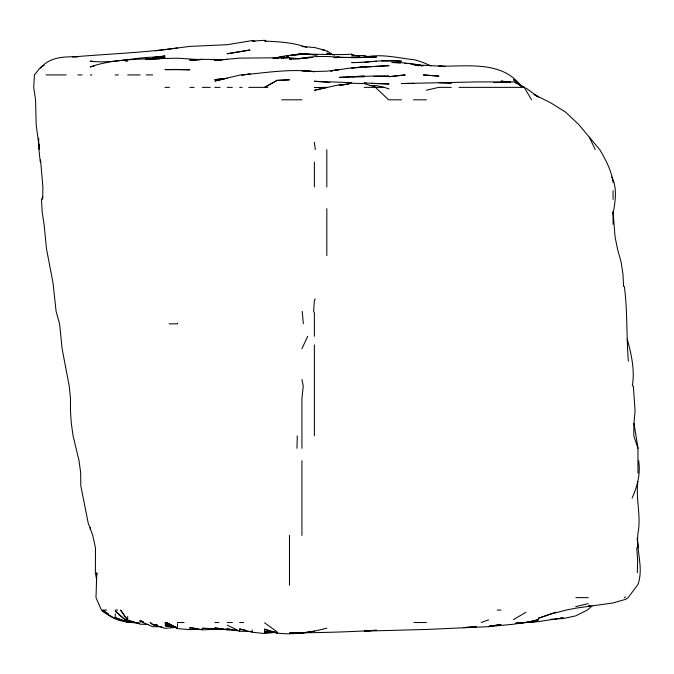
<?xml version="1.0" encoding="UTF-8"?>
<svg xmlns="http://www.w3.org/2000/svg" width="674" height="674" viewBox="0 0 674 674"><rect width="100%" height="100%" fill="white"/><g stroke="black" fill="none" stroke-linecap="round" stroke-linejoin="round"><path stroke-width="1.01" d="M637.874 481.48C635.565 498.895 641.378 516.166 637.958 533.387C635.885 550.329 643.948 567.677 637.958 584.459L628.134 597.636L625.514 599.371L613.07 602.96L575.731 608.192L566.219 610.08L550.843 614.09L538.4 618.26L555.713 612.161M633.366 386.059L635.077 410.955L633.948 423.398L633.787 435.842L637.958 448.286M42.647 199.378L42.892 186.934L40.575 159.965M296.973 448.286L297.276 435.842M637.318 572.748L637.663 560.296L636.745 547.852M632.305 386.059C635.001 370.321 631.386 354.339 627.258 339.148M613.07 213.658C615.219 201.72 617.569 188.425 611.832 177.119M632.136 498.069C637.267 486.325 640.78 473.637 638.64 460.738M301.927 348.728L307.698 336.275M42.833 196.707L41.476 199.378L42.159 211.821L44.063 224.265L46.548 249.161L53.019 282.861L56.102 311.388L59.573 323.832L62.118 348.728L69.228 386.059L70.484 398.511L70.458 410.955L71.309 423.398L73.087 435.842L79.035 460.738L80.703 473.182L80.779 485.625L88.168 522.965L92.768 535.409L95.481 547.852L95.379 572.748L96.66 580.002M315.247 298.944L314.379 300.402L313.612 311.388L314.379 312.787L314.379 336.275M40.575 68.234C49.227 56.768 64.839 56.515 77.914 56.877M592.067 605.926L587.206 610.08L575.731 615.868L563.287 618.538L554.988 618.968M589.834 605.336L588.183 606.423L589.961 605.319M513.504 619.608L525.947 612.253M624.301 597.636L625.514 596.97M44.172 65.336L40.575 67.24L34.433 74.924L33.7 87.367L35.554 99.811L36.169 124.707L39.463 149.594L39.058 144.413M481.202 622.523L488.616 619.836M90.358 66.616L90.358 66.895C112.457 59.144 136.645 59.219 159.848 58.503L145.323 58.958L177.473 58.175L199.251 59.624M575.731 606.642L588.183 603.66M519.73 622.717L526.52 622.523L538.4 619.676L525.947 622.599L519.73 622.717L538.4 621.596L563.287 617.873L560.178 618.201M524.389 622.523L513.504 624.225L488.616 626.626L501.06 624.36L488.616 626.677L426.389 629.457L364.162 631.125L376.606 630.232C347.616 632.06 318.532 632.717 289.483 632.962L301.927 633.223L314.379 631.159L326.823 628.219M426.389 90.198L438.833 87.367L451.277 87.367M224.383 78.909L214.812 81.04L239.7 75.092L250.138 74.098L241.899 74.924C265.935 72.792 290.267 68.529 314.379 71.705L301.927 70.728L314.379 71.503L326.823 71.166L339.266 69.574L334.481 70.416M90.358 66.895L94.183 66.052M277.039 58.217L281.825 57.248M286.61 56.279L288.531 55.891M125.777 60.281L127.689 59.919M334.481 70.374L351.71 67.838L389.05 65.656L374.533 66.397M155.34 50.845L189.925 46.396L227.256 44.711L252.152 40.575L255.025 41.485M292.6 55.201L290.519 55.554L292.6 55.327M294.673 54.847L301.927 53.6L317.252 54.982M284.302 56.582L277.039 57.829L284.302 56.608M290.519 55.521L301.927 53.6L316.451 54.982M177.473 47.98C142.812 52.783 107.587 53.92 72.725 56.97M364.162 66.397L351.71 68.285L353.791 68.074M314.379 631.159C297.933 633.467 280.207 636.5 264.596 629.137L264.596 632.136L274.967 632.313M152.585 57.602L165.029 55.976L152.585 57.576L165.029 57.543C139.973 55.074 115.38 64.434 90.358 61.098L94.225 61.705M212.74 59.632L222.075 59.674M273.93 58.343C299.349 51.207 325.744 55.917 351.71 54.173L354.204 55.757M295.709 54.956L299.854 54.459M274.967 58.284L277.039 58.04L272.894 58.318M274.967 632.38L264.596 633.526L252.152 632.229L239.7 628.96L239.7 631.193L251.116 631.538M227.256 78.268L214.812 79.625L224.147 78.69M554.988 618.749L558.106 618.42M344.456 84.781L339.266 85.32L351.71 83.239L364.162 83.576L376.606 87.367L384.256 87.367L389.05 88.943M346.529 84.562L348.601 84.343M356.9 67.754L362.081 67.223M516.402 623.315L518.34 623.121M520.277 622.919L524.145 622.523M515.484 623.416L518.449 623.121M308.153 57.838L301.927 58.411C323.52 53.676 345.492 59.43 367.271 57.105M310.225 57.644L312.298 57.45L289.483 59.118L291.556 59.051M360.422 62.48L361.171 62.48L351.71 62.572C368.333 62.615 384.846 59.194 401.493 61.191L381.787 61.005M176.436 627.317L165.029 628.362L152.585 624.436L150.26 622.523L152.585 624.436L157.371 625.329M515.484 623.34L518.449 623.071M364.162 62.353L369.344 61.89M371.416 61.705L376.606 61.241M369.344 56.928L373.497 56.565M515.576 623.357L538.4 621.285L526.52 622.523M221.038 59.893L214.812 60.382L239.7 58.124L289.483 57.678L281.184 58.267M224.147 59.649L227.256 59.413L214.812 59.834L221.038 59.868M210.667 59.691L214.812 59.371M147.395 59.009L159.848 58.798M334.085 57.576L339.266 57.214L334.085 57.551M493.798 82.573L510.395 82.354M252.152 41.089L264.596 40.33L266.255 41.502M373.497 56.49L364.162 57.054L366.075 57.4M364.162 67.012L371.416 66.583M348.601 84.208L339.266 84.772L314.379 90.308L326.823 87.367L314.379 87.519L326.823 87.561M550.843 619.187L552.916 619.077M339.266 57.433L335.121 57.61L376.606 56.953L364.162 57.307C380.835 53.364 397.374 57.939 413.937 59.725C420.028 60.93 425.471 63.609 431.175 65.867M351.71 55.917L364.162 55.445L368.948 56.919M373.497 76.507L389.05 76.145L376.606 75.884L339.266 77.384L364.162 76.137L351.71 76.642L364.162 76.87M293.637 58.975L299.854 58.773M202.368 629.297L189.925 629.626L177.473 628.598L166.638 622.523L177.473 628.286L165.029 622.523L177.473 628.168L165.029 623.88L176.521 627.477M413.937 83.357L401.493 83.542L476.173 81.925L513.504 81.883L524.869 87.367M264.596 632.136L274.967 632.111M322.282 50.028L324.253 50.028L325.963 50.862M46.068 74.924L66.212 74.924M77.914 74.924L82.051 74.924M90.358 74.924L92.009 74.924M115.246 74.924L118.38 74.924M127.689 74.924L140.141 74.924M146.081 74.924L152.585 74.924M165.029 87.367L169.444 87.367M189.925 87.367L194.12 87.367M202.368 87.367L210.237 87.367M214.812 87.367L220.019 87.367M227.256 87.367L232.362 87.367M239.7 87.367L242.177 87.367M248.672 87.367L267.822 87.367M364.162 87.367L375.443 87.367L388.628 99.811L401.493 99.811M459.036 87.367L524.195 87.367L531.609 99.811M281.884 99.811L301.927 99.811M413.474 99.811L426.389 99.811M169.216 323.832L177.473 323.832L177.473 323.116M575.857 597.636L588.183 597.636M137.344 622.768C124.572 622.692 111.758 620.029 102.802 610.13L106.711 610.08M115.246 610.08L117.782 610.08M497.168 610.08L501.06 610.08M177.473 622.523L184.061 622.523M214.812 622.523L218.957 622.523M227.256 622.523L232.454 622.523M239.7 622.523L243.651 622.523M413.937 622.523L426.389 622.523M161.92 626.744L152.585 626.677L142.905 622.523L140.141 620.661L143.183 622.153M195.106 59.649L189.925 59.539L202.368 59.388L189.925 60.492L202.368 59.329L223.111 59.632M148.432 624.41L140.141 624.2L135.457 622.523L139.206 623.206M369.344 85.446L376.606 85.657L384.256 87.367M364.162 83.163L366.235 83.231M371.416 83.407L389.05 83.98L364.162 82.953M310.225 54.518L314.379 54.67M223.111 628.918L214.812 627.907L227.256 629.895L236.591 630.417M400.533 62.994L391.872 62.48L401.493 62.64L413.937 64.03L421.595 65.656M351.71 82.658L314.379 81.276L329.931 82.607M301.927 46.548L314.379 47.492L324.253 50.028M442.978 66.406L438.833 66.094C466.518 66.768 502.096 60.247 520.892 85.943M274.967 632.178L264.596 631.327L277.039 632.793L264.596 629.137M445.051 66.389L413.937 64.771L416.018 65.016M510.395 82.093L501.06 81.091L506.25 81.942M404.611 63.407L406.683 63.634M410.828 64.106L412.901 64.342M169.174 626.264L165.029 625.784L176.436 627.612M171.255 626.5L174.364 626.862M418.091 65.26L422.236 65.757M225.183 629.171L227.256 629.423L202.368 628.261L221.038 629.019L202.368 629.895L189.925 627.637L189.925 629.314M157.767 625.219L152.585 624.537L157.371 625.43M189.925 627.637L198.215 628.741M227.256 629.828L227.256 628.884L232.446 629.592M234.518 629.878L236.591 630.165M139.13 623.231L134.084 622.523L127.689 620.291L120.612 610.08L127.689 620.232L134.665 622.018M423.272 65.782L413.937 64.375L421.595 65.791M508.322 82.279L510.395 82.616M227.256 628.884L239.7 631.193L227.256 625.143M359.368 56.304L351.71 54.813L351.71 54.173M239.7 628.96L245.446 630.165M334.481 55.015L326.823 53.179L329.485 54.442M415.858 64.881L418.731 65.841M140.141 622.523L140.141 620.813L143.486 621.959M306.721 47.382C293.266 42.462 278.775 41.695 264.596 41.08L264.596 40.33M115.246 617.637L127.689 622.153L132.879 622.094L127.689 622.212L115.246 617.637L115.246 613.803M140.141 620.813L142.989 622.102M114.361 617.999L102.802 611.596L101.437 610.08L95.994 597.636L96.795 572.748L96.921 574.821M533.951 94.385L550.843 102.903L565.764 112.255L578.882 124.707L599.734 149.594C605.707 159.797 611.529 170.539 613.07 182.427M534.844 94.983L538.4 97.048L525.947 88.067M332.627 54.67L326.823 50.803L326.823 51.275M102.802 610.13L108.607 614.031M264.596 622.835L277.039 631.774L277.039 633.375M523.201 87.367L513.504 79.658L520.783 86.087M589.303 137.151L595.243 149.594M301.927 379.479L303.266 386.059L301.927 398.511L301.927 448.286M624.36 286.501C627.595 311.152 626.331 336.326 628.37 361.171M633.948 423.398L637.958 447.671L637.958 473.182M314.379 142.239L315.289 149.594M40.271 162.038L38.932 149.594L38.536 138.187L38.738 140.259M613.07 211.956L615.042 236.717L617.536 249.161L621.007 261.605L622.961 274.048L623.56 286.501M302.23 311.388L303.334 323.832M637.284 538.366L638.017 547.852L637.284 538.518M613.07 190.717L613.07 199.378M613.07 211.821L613.07 224.265M326.823 149.594L326.823 186.934M326.823 208.628L326.823 255.539M314.379 162.038L314.379 186.934M314.379 344.928L314.379 435.842M301.927 460.738L301.927 535.409M289.483 535.409L289.483 585.192M252.152 629.946L252.152 631.951M177.473 623.602L177.473 628.598M127.689 616.483L127.689 621.032M90.358 527.708L90.358 529.604M277.039 80.307L264.596 87.367L277.039 80.501L289.483 79.802L277.039 80.307M249.886 50.028L227.256 53.76L249.886 50.028M332.568 70.719L330.648 71.065L332.568 70.753M288.447 55.875L286.374 56.228L288.447 55.908M405.108 74.924L389.05 76.676L405.108 74.924M127.689 60.727L125.617 60.997L127.689 60.744M476.173 626.685L463.72 627.604L476.173 626.685M491.725 625.792L489.653 625.91L491.725 625.809M177.473 69.43L165.029 69.633L189.925 69.793L177.473 69.43M132.879 621.934L127.689 621.95L115.246 611.082L127.689 622.178L132.879 621.942M451.277 83.037L438.833 82.599L451.277 83.037M299.854 58.613L289.483 58.149L299.854 58.63M438.833 76.137L423.466 74.924L438.833 76.137"/></g></svg>
